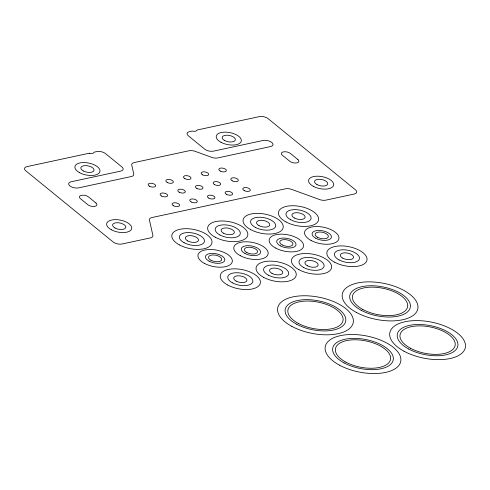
<?xml version="1.0" encoding="UTF-8"?>
<svg xmlns="http://www.w3.org/2000/svg" width="490" height="490" viewBox="0 0 490 490"><rect width="100%" height="100%" fill="white"/><g stroke="black" fill="none" stroke-linecap="round" stroke-linejoin="round"><path stroke-width="0.73" d="M89.266 153.217L27.036 166.606A6.376 3.05 11.1 0 0 25.731 170.74L113.215 242.042A6.376 3.05 11.1 0 0 122.004 244.002L150.387 237.895A6.376 3.05 11.1 0 0 152.892 235.427L149.426 220.004A6.376 3.05 11.1 0 1 151.924 217.542L285.431 188.815A6.376 3.05 11.1 0 1 291.673 189.397L319.596 199.559A6.376 3.05 11.1 0 0 325.838 200.141L354.221 194.034A6.376 3.05 11.1 0 0 355.532 189.9L268.048 118.598A6.376 3.05 11.1 0 0 259.259 116.632L197.035 130.028A3.951 1.893 11.1 0 1 192.252 131.057L189.593 131.626A6.376 3.05 11.1 0 0 188.282 135.761L204.74 149.174A6.376 3.05 11.1 0 0 213.53 151.134L263.001 140.489A6.376 3.05 11.1 0 1 271.791 142.449A6.376 3.05 11.1 0 1 270.486 146.584L217.866 157.909A6.376 3.05 11.1 0 1 211.625 157.327L195.228 151.361A6.376 3.05 11.1 0 0 188.987 150.773L134.236 162.558A6.376 3.05 11.1 0 0 131.737 165.02L133.77 174.079A6.376 3.05 11.1 0 1 131.265 176.541L78.651 187.866A6.376 3.05 11.1 0 1 69.862 185.906A6.376 3.05 11.1 0 1 71.166 181.766L120.644 171.12A6.376 3.05 11.1 0 0 121.949 166.986L105.491 153.578A6.376 3.05 11.1 0 0 96.708 151.612L94.049 152.188A3.951 1.893 11.1 0 1 89.266 153.217M297.877 159.55L290.399 153.456A5.102 2.444 11.1 0 0 283.367 151.888A5.102 2.444 11.1 0 0 282.32 155.195L289.804 161.29A5.102 2.444 11.1 0 0 296.836 162.858A5.102 2.444 11.1 0 0 297.877 159.55M95.948 203.007L88.47 196.907A5.102 2.444 11.1 0 0 81.438 195.339A5.102 2.444 11.1 0 0 80.391 198.646L87.869 204.74A5.102 2.444 11.1 0 0 94.901 206.315A5.102 2.444 11.1 0 0 95.948 203.007M184.914 178.672A3.822 1.831 11.1 0 0 190.99 178.403A3.822 1.831 11.1 0 0 185.875 175.634A3.822 1.831 11.1 0 0 184.914 178.672M196.882 188.43A3.822 1.831 11.1 0 0 202.958 188.16A3.822 1.831 11.1 0 0 197.844 185.392A3.822 1.831 11.1 0 0 196.882 188.43M208.856 198.181A3.822 1.831 11.1 0 0 214.926 197.911A3.822 1.831 11.1 0 0 209.812 195.143A3.822 1.831 11.1 0 0 208.856 198.181M202.584 174.875A3.822 1.831 11.1 0 0 208.66 174.599A3.822 1.831 11.1 0 0 203.546 171.831A3.822 1.831 11.1 0 0 202.584 174.875M244.192 190.579A3.822 1.831 11.1 0 0 250.268 190.31A3.822 1.831 11.1 0 0 245.153 187.541A3.822 1.831 11.1 0 0 244.192 190.579M220.255 171.071A3.822 1.831 11.1 0 0 226.325 170.802A3.822 1.831 11.1 0 0 221.217 168.033A3.822 1.831 11.1 0 0 220.255 171.071M226.521 194.383A3.822 1.831 11.1 0 0 232.597 194.114A3.822 1.831 11.1 0 0 227.483 191.345A3.822 1.831 11.1 0 0 226.521 194.383M214.553 184.626A3.822 1.831 11.1 0 0 220.629 184.356A3.822 1.831 11.1 0 0 215.514 181.588A3.822 1.831 11.1 0 0 214.553 184.626M232.223 180.822A3.822 1.831 11.1 0 0 238.293 180.553A3.822 1.831 11.1 0 0 233.185 177.784A3.822 1.831 11.1 0 0 232.223 180.822M220.972 142.284A12.752 6.101 11.1 0 0 241.215 141.377A12.752 6.101 11.1 0 0 224.175 132.153A12.752 6.101 11.1 0 0 220.972 142.284M313.312 186.335A12.752 6.101 11.1 0 0 333.555 185.434A12.752 6.101 11.1 0 0 316.516 176.21A12.752 6.101 11.1 0 0 313.312 186.335M111.377 229.786A12.752 6.101 11.1 0 0 131.626 228.885A12.752 6.101 11.1 0 0 114.58 219.661A12.752 6.101 11.1 0 0 111.377 229.786M79.619 172.694A12.752 6.101 11.1 0 0 99.862 171.794A12.752 6.101 11.1 0 0 82.822 162.57A12.752 6.101 11.1 0 0 79.619 172.694M161.547 196.031A3.822 1.831 11.1 0 0 167.623 195.761A3.822 1.831 11.1 0 0 162.508 192.993A3.822 1.831 11.1 0 0 161.547 196.031M179.218 192.233A3.822 1.831 11.1 0 0 185.287 191.958A3.822 1.831 11.1 0 0 180.179 189.195A3.822 1.831 11.1 0 0 179.218 192.233M191.186 201.984A3.822 1.831 11.1 0 0 197.256 201.715A3.822 1.831 11.1 0 0 192.147 198.946A3.822 1.831 11.1 0 0 191.186 201.984M149.579 186.28A3.822 1.831 11.1 0 0 155.649 186.01A3.822 1.831 11.1 0 0 150.54 183.242A3.822 1.831 11.1 0 0 149.579 186.28M173.515 205.788A3.822 1.831 11.1 0 0 179.591 205.518A3.822 1.831 11.1 0 0 174.477 202.75A3.822 1.831 11.1 0 0 173.515 205.788M167.249 182.476A3.822 1.831 11.1 0 0 173.319 182.207A3.822 1.831 11.1 0 0 168.211 179.438A3.822 1.831 11.1 0 0 167.249 182.476M83.312 170.961A6.719 3.216 11.1 0 0 93.982 170.483A6.719 3.216 11.1 0 0 85.003 165.62A6.719 3.216 11.1 0 0 83.312 170.961M115.077 228.046A6.719 3.216 11.1 0 0 125.746 227.574A6.719 3.216 11.1 0 0 116.767 222.711A6.719 3.216 11.1 0 0 115.077 228.046M224.665 140.544A6.719 3.216 11.1 0 0 235.335 140.067A6.719 3.216 11.1 0 0 226.356 135.203A6.719 3.216 11.1 0 0 224.665 140.544M317.005 184.595A6.719 3.216 11.1 0 0 327.675 184.124A6.719 3.216 11.1 0 0 318.696 179.26A6.719 3.216 11.1 0 0 317.005 184.595M184.099 242.709A12.752 6.101 11.1 0 0 204.342 241.803A12.752 6.101 11.1 0 0 187.303 232.579A12.752 6.101 11.1 0 0 184.099 242.709M187.793 240.97A6.719 3.216 11.1 0 0 198.462 240.492A6.719 3.216 11.1 0 0 189.483 235.629A6.719 3.216 11.1 0 0 187.793 240.97M179.407 244.914A20.396 9.763 11.1 0 0 211.803 243.469A20.396 9.763 11.1 0 0 184.534 228.708A20.396 9.763 11.1 0 0 179.407 244.914M204.422 263.387A17.469 8.361 11.1 0 0 232.156 262.15A17.469 8.361 11.1 0 0 208.814 249.514A17.469 8.361 11.1 0 0 204.422 263.387M209.114 261.182A9.818 4.698 11.1 0 0 224.702 260.484A9.818 4.698 11.1 0 0 211.576 253.385A9.818 4.698 11.1 0 0 209.114 261.182M211.012 260.288A6.719 3.216 11.1 0 0 221.682 259.81A6.719 3.216 11.1 0 0 212.697 254.953A6.719 3.216 11.1 0 0 211.012 260.288M236.198 281.131A6.719 3.216 11.1 0 0 246.868 280.66A6.719 3.216 11.1 0 0 237.883 275.796A6.719 3.216 11.1 0 0 236.198 281.131M232.499 282.871A12.752 6.101 11.1 0 0 252.742 281.971A12.752 6.101 11.1 0 0 235.702 272.746A12.752 6.101 11.1 0 0 232.499 282.871M227.807 285.076A20.396 9.763 11.1 0 0 260.202 283.637A20.396 9.763 11.1 0 0 232.934 268.875A20.396 9.763 11.1 0 0 227.807 285.076M263.644 277.365A20.396 9.763 11.1 0 0 296.04 275.925A20.396 9.763 11.1 0 0 268.771 261.164A20.396 9.763 11.1 0 0 263.644 277.365M268.336 275.16A12.752 6.101 11.1 0 0 288.579 274.259A12.752 6.101 11.1 0 0 271.54 265.035A12.752 6.101 11.1 0 0 268.336 275.16M272.036 273.42A6.719 3.216 11.1 0 0 282.706 272.948A6.719 3.216 11.1 0 0 273.72 268.085A6.719 3.216 11.1 0 0 272.036 273.42M246.85 252.577A6.719 3.216 11.1 0 0 257.519 252.099A6.719 3.216 11.1 0 0 248.534 247.242A6.719 3.216 11.1 0 0 246.85 252.577M244.951 253.471A9.818 4.698 11.1 0 0 260.539 252.773A9.818 4.698 11.1 0 0 247.413 245.674A9.818 4.698 11.1 0 0 244.951 253.471M240.259 255.676A17.469 8.361 11.1 0 0 267.993 254.439A17.469 8.361 11.1 0 0 244.645 241.803A17.469 8.361 11.1 0 0 240.259 255.676M215.245 237.203A20.396 9.763 11.1 0 0 247.634 235.757A20.396 9.763 11.1 0 0 220.371 220.996A20.396 9.763 11.1 0 0 215.245 237.203M223.63 233.258A6.719 3.216 11.1 0 0 234.3 232.781A6.719 3.216 11.1 0 0 225.32 227.917A6.719 3.216 11.1 0 0 223.63 233.258M219.936 234.998A12.752 6.101 11.1 0 0 240.18 234.091A12.752 6.101 11.1 0 0 223.14 224.867A12.752 6.101 11.1 0 0 219.936 234.998M255.327 227.378A12.752 6.101 11.1 0 0 275.576 226.478A12.752 6.101 11.1 0 0 258.53 217.254A12.752 6.101 11.1 0 0 255.327 227.378M259.026 225.639A6.719 3.216 11.1 0 0 269.696 225.167A6.719 3.216 11.1 0 0 260.711 220.304A6.719 3.216 11.1 0 0 259.026 225.639M250.635 229.583A20.396 9.763 11.1 0 0 283.03 228.144A20.396 9.763 11.1 0 0 255.762 213.383A20.396 9.763 11.1 0 0 250.635 229.583M275.65 248.056A17.469 8.361 11.1 0 0 303.39 246.825A17.469 8.361 11.1 0 0 280.041 234.183A17.469 8.361 11.1 0 0 275.65 248.056M280.341 245.851A9.818 4.698 11.1 0 0 295.929 245.159A9.818 4.698 11.1 0 0 282.81 238.054A9.818 4.698 11.1 0 0 280.341 245.851M282.24 244.957A6.719 3.216 11.1 0 0 292.91 244.486A6.719 3.216 11.1 0 0 283.93 239.622A6.719 3.216 11.1 0 0 282.24 244.957M307.426 265.807A6.719 3.216 11.1 0 0 318.096 265.329A6.719 3.216 11.1 0 0 309.117 260.466A6.719 3.216 11.1 0 0 307.426 265.807M303.733 267.546A12.752 6.101 11.1 0 0 323.976 266.64A12.752 6.101 11.1 0 0 306.936 257.415A12.752 6.101 11.1 0 0 303.733 267.546M299.041 269.751A20.396 9.763 11.1 0 0 331.43 268.306A20.396 9.763 11.1 0 0 304.168 253.544A20.396 9.763 11.1 0 0 299.041 269.751M334.437 262.132A20.396 9.763 11.1 0 0 366.826 260.692A20.396 9.763 11.1 0 0 339.564 245.931A20.396 9.763 11.1 0 0 334.437 262.132M339.123 259.927A12.752 6.101 11.1 0 0 359.372 259.026A12.752 6.101 11.1 0 0 342.326 249.802A12.752 6.101 11.1 0 0 339.123 259.927M342.822 258.187A6.719 3.216 11.1 0 0 353.492 257.716A6.719 3.216 11.1 0 0 344.513 252.852A6.719 3.216 11.1 0 0 342.822 258.187M317.636 237.344A6.719 3.216 11.1 0 0 328.306 236.866A6.719 3.216 11.1 0 0 319.327 232.009A6.719 3.216 11.1 0 0 317.636 237.344M315.738 238.238A9.818 4.698 11.1 0 0 331.326 237.546A9.818 4.698 11.1 0 0 318.206 230.441A9.818 4.698 11.1 0 0 315.738 238.238M311.046 240.443A17.469 8.361 11.1 0 0 338.78 239.206A17.469 8.361 11.1 0 0 315.438 226.57A17.469 8.361 11.1 0 0 311.046 240.443M286.031 221.97A20.396 9.763 11.1 0 0 318.427 220.525A20.396 9.763 11.1 0 0 291.158 205.763A20.396 9.763 11.1 0 0 286.031 221.97M294.417 218.025A6.719 3.216 11.1 0 0 305.086 217.548A6.719 3.216 11.1 0 0 296.107 212.685A6.719 3.216 11.1 0 0 294.417 218.025M290.723 219.765A12.752 6.101 11.1 0 0 310.966 218.859A12.752 6.101 11.1 0 0 293.927 209.634A12.752 6.101 11.1 0 0 290.723 219.765M296.56 324.172A30.821 14.755 11.1 0 0 345.505 321.991A30.821 14.755 11.1 0 0 304.308 299.69A30.821 14.755 11.1 0 0 296.56 324.172M298.263 323.376A28.046 13.426 11.1 0 0 342.804 321.391A28.046 13.426 11.1 0 0 305.313 301.093A28.046 13.426 11.1 0 0 298.263 323.376M291.875 326.383A38.471 18.418 11.1 0 0 352.965 323.657A38.471 18.418 11.1 0 0 301.54 295.819A38.471 18.418 11.1 0 0 291.875 326.383M339.405 365.117A38.471 18.418 11.1 0 0 400.495 362.398A38.471 18.418 11.1 0 0 349.07 334.56A38.471 18.418 11.1 0 0 339.405 365.117M344.09 362.912A30.821 14.755 11.1 0 0 393.035 360.732A30.821 14.755 11.1 0 0 351.838 338.425A30.821 14.755 11.1 0 0 344.09 362.912M345.793 362.11A28.046 13.426 11.1 0 0 390.334 360.126A28.046 13.426 11.1 0 0 352.843 339.833A28.046 13.426 11.1 0 0 345.793 362.11M408.685 349.015A30.821 14.755 11.1 0 0 457.629 346.834A30.821 14.755 11.1 0 0 416.433 324.527A30.821 14.755 11.1 0 0 408.685 349.015M410.387 348.212A28.046 13.426 11.1 0 0 454.928 346.228A28.046 13.426 11.1 0 0 417.437 325.93A28.046 13.426 11.1 0 0 410.387 348.212M403.999 351.22A38.471 18.418 11.1 0 0 465.09 348.494A38.471 18.418 11.1 0 0 413.664 320.656A38.471 18.418 11.1 0 0 403.999 351.22M356.469 312.479A38.471 18.418 11.1 0 0 417.56 309.76A38.471 18.418 11.1 0 0 366.134 281.921A38.471 18.418 11.1 0 0 356.469 312.479M361.155 310.274A30.821 14.755 11.1 0 0 410.099 308.094A30.821 14.755 11.1 0 0 368.903 285.793A30.821 14.755 11.1 0 0 361.155 310.274M362.857 309.478A28.046 13.426 11.1 0 0 407.398 307.493A28.046 13.426 11.1 0 0 369.907 287.195A28.046 13.426 11.1 0 0 362.857 309.478"/></g></svg>
